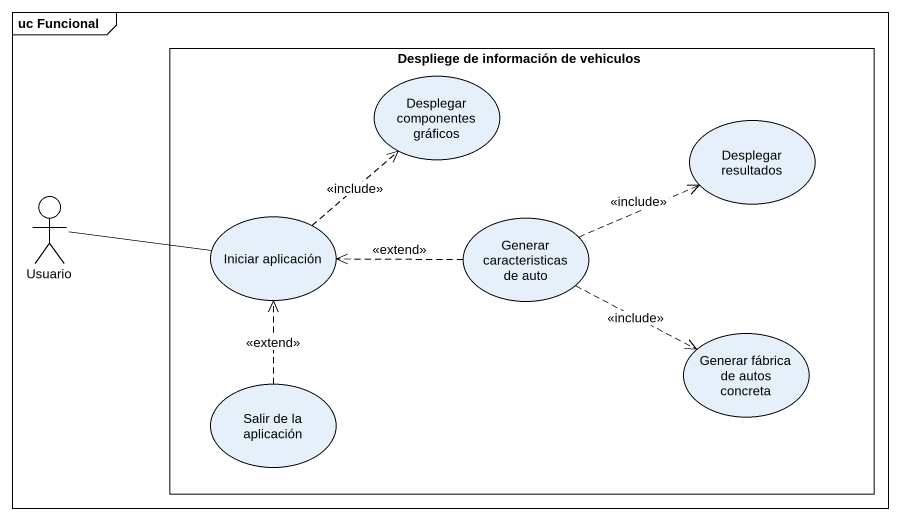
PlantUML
@startuml
mainframe uc Funcional
rectangle "Despliege de información de vehiculos" as Despliege_de_información_de {
  usecase "Desplegar componentes gráficos" as Desplegar_componentes
  usecase "Desplegar resultados" as Desplegar_resultados
  usecase "Iniciar aplicación" as Iniciar_aplicación
  usecase "Generar caracteristicas de auto" as Generar_caracteristicas_de
  usecase "Generar fábrica de autos concreta" as Generar_fábrica_de_autos
  usecase "Salir de la aplicación" as Salir_de_la_aplicación
}
actor Usuario
Usuario -right- Iniciar_aplicación
Iniciar_aplicación .up.> Desplegar_componentes : <<include>>
Generar_caracteristicas_de .right.> Desplegar_resultados : <<include>>
Generar_caracteristicas_de .left.> Iniciar_aplicación : <<extend>>
Generar_caracteristicas_de .right.> Generar_fábrica_de_autos : <<include>>
Salir_de_la_aplicación .up.> Iniciar_aplicación : <<extend>>
@enduml
